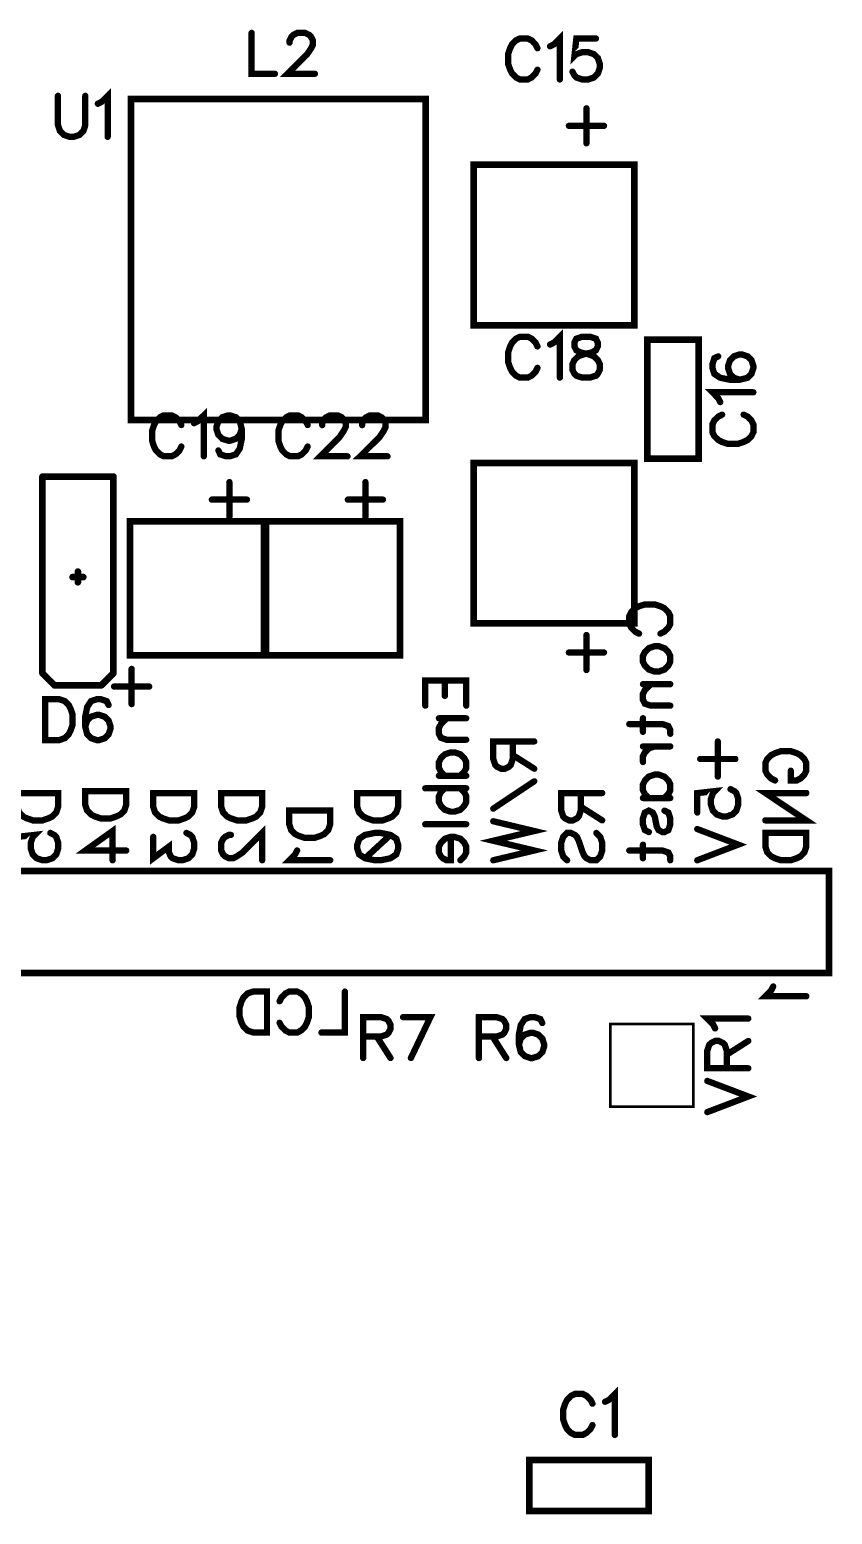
# Model space of a CAD drawing. Extents: x 0.01 to 6.15, y 0 to 8.66.
# Drawn here: x 4.879 to 6.059, y 6.451 to 8.636 of the extents above; entities that cross this region are included whole.
import ezdxf

# ---------------------------------------------------------------- set-up
doc = ezdxf.new("R2010")
doc.units = 0
doc.layers.add('Top_Silk', color=2, linetype='CONTINUOUS')

msp = doc.modelspace()

# ---------------------------------------------------------------- linework, layer by layer
at = {"layer": 'Top_Silk', "linetype": 'CONTINUOUS'}
for points, const_width in [([(5.2049, 8.6309), (5.2049, 8.5706), (5.2393, 8.5706)], 0.0093), ([(5.2608, 8.6165), (5.2608, 8.6194), (5.2636, 8.6251), (5.2665, 8.628), (5.2722, 8.6308), (5.2837, 8.6308), (5.2894, 8.628), (5.2923, 8.6251), (5.2952, 8.6194), (5.2952, 8.6137), (5.2923, 8.6079), (5.2866, 8.5993), (5.2578, 8.5706), (5.298, 8.5706)], 0.0093), ([(5.6438, 8.6111), (5.6496, 8.614), (5.6582, 8.6226), (5.6582, 8.5623)], 0.0093), ([(5.6253, 8.6083), (5.6224, 8.614), (5.6167, 8.6198), (5.611, 8.6226), (5.5995, 8.6226), (5.5937, 8.6198), (5.588, 8.614), (5.5851, 8.6083), (5.5822, 8.5997), (5.5822, 8.5853), (5.5851, 8.5767), (5.588, 8.571), (5.5937, 8.5653), (5.5995, 8.5623), (5.611, 8.5623), (5.6167, 8.5653), (5.6224, 8.571), (5.6253, 8.5767)], 0.0093), ([(5.7112, 8.6226), (5.6825, 8.6226), (5.6797, 8.5968), (5.6825, 8.5996), (5.6911, 8.6025), (5.6997, 8.6025), (5.7083, 8.5996), (5.7141, 8.5939), (5.7169, 8.5853), (5.7169, 8.5796), (5.7141, 8.571), (5.7083, 8.5652), (5.6997, 8.5623), (5.6911, 8.5623), (5.6825, 8.5652), (5.6797, 8.5681), (5.6767, 8.5738)], 0.0093), ([(4.9202, 8.5382), (4.9202, 8.4951), (4.9231, 8.4865), (4.9289, 8.4808), (4.9375, 8.4779), (4.9432, 8.4779), (4.9518, 8.4808), (4.9576, 8.4865), (4.9604, 8.4951), (4.9604, 8.5382)], 0.0093), ([(4.979, 8.5266), (4.9847, 8.5296), (4.9934, 8.5381), (4.9934, 8.4779)], 0.0093), ([(5.0277, 8.5338), (5.4608, 8.5338), (5.4608, 8.0613), (5.0277, 8.0613), (5.0277, 8.5338)], 0.0098), ([(5.6973, 8.5199), (5.6973, 8.4683)], 0.0093), ([(5.6715, 8.4941), (5.7232, 8.4941)], 0.0093), ([(5.7677, 8.4369), (5.5315, 8.4369), (5.5315, 8.2007), (5.7677, 8.2007), (5.7677, 8.4369)], 0.0098), ([(5.6439, 8.1723), (5.6496, 8.1752), (5.6582, 8.1838), (5.6582, 8.1236)], 0.0093), ([(5.6253, 8.1695), (5.6225, 8.1752), (5.6167, 8.181), (5.611, 8.1838), (5.5995, 8.1838), (5.5938, 8.181), (5.5881, 8.1752), (5.5851, 8.1695), (5.5823, 8.1609), (5.5823, 8.1465), (5.5851, 8.138), (5.5881, 8.1322), (5.5938, 8.1265), (5.5995, 8.1236), (5.611, 8.1236), (5.6167, 8.1265), (5.6225, 8.1322), (5.6253, 8.138)], 0.0093), ([(5.6911, 8.1838), (5.6825, 8.1809), (5.6796, 8.1752), (5.6796, 8.1695), (5.6825, 8.1638), (5.6882, 8.1608), (5.6997, 8.158), (5.7083, 8.1551), (5.714, 8.1494), (5.7169, 8.1437), (5.7169, 8.135), (5.714, 8.1293), (5.7112, 8.1264), (5.7026, 8.1236), (5.6911, 8.1236), (5.6825, 8.1264), (5.6796, 8.1293), (5.6768, 8.135), (5.6768, 8.1437), (5.6796, 8.1494), (5.6854, 8.1551), (5.6939, 8.158), (5.7054, 8.1608), (5.7112, 8.1638), (5.714, 8.1695), (5.714, 8.1752), (5.7112, 8.1809), (5.7026, 8.1838), (5.6911, 8.1838)], 0.0093), ([(5.8621, 8.1796), (5.787, 8.1796), (5.787, 8.0043), (5.8621, 8.0043), (5.8621, 8.1796)], 0.0098), ([(5.8911, 8.1549), (5.8854, 8.1521), (5.8826, 8.1435), (5.8826, 8.1378), (5.8854, 8.1291), (5.894, 8.1234), (5.9084, 8.1205), (5.9227, 8.1205), (5.9342, 8.1234), (5.9399, 8.1291), (5.9428, 8.1378), (5.9428, 8.1406), (5.9399, 8.1492), (5.9342, 8.1549), (5.9255, 8.1578), (5.9227, 8.1578), (5.9141, 8.1549), (5.9084, 8.1492), (5.9055, 8.1406), (5.9055, 8.1378), (5.9084, 8.1291), (5.9141, 8.1234), (5.9227, 8.1205)], 0.0093), ([(5.894, 8.0876), (5.8911, 8.0934), (5.8826, 8.102), (5.9428, 8.102)], 0.0093), ([(5.1017, 8.0538), (5.0989, 8.0595), (5.0931, 8.0652), (5.0874, 8.0681), (5.0759, 8.0681), (5.0701, 8.0652), (5.0644, 8.0595), (5.0615, 8.0538), (5.0587, 8.0452), (5.0587, 8.0308), (5.0615, 8.0222), (5.0644, 8.0164), (5.0701, 8.0107), (5.0759, 8.0078), (5.0874, 8.0078), (5.0931, 8.0107), (5.0989, 8.0164), (5.1017, 8.0222)], 0.0093), ([(5.1202, 8.0566), (5.126, 8.0595), (5.1346, 8.068), (5.1346, 8.0078)], 0.0093), ([(5.1905, 8.048), (5.1876, 8.0394), (5.1819, 8.0336), (5.1733, 8.0308), (5.1704, 8.0308), (5.1618, 8.0336), (5.1561, 8.0394), (5.1532, 8.048), (5.1532, 8.0509), (5.1561, 8.0595), (5.1618, 8.0652), (5.1704, 8.068), (5.1733, 8.068), (5.1819, 8.0652), (5.1876, 8.0595), (5.1905, 8.048), (5.1905, 8.0336), (5.1876, 8.0193), (5.1819, 8.0107), (5.1733, 8.0078), (5.1676, 8.0078), (5.1589, 8.0107), (5.1561, 8.0164)], 0.0093), ([(5.2874, 8.0538), (5.2845, 8.0595), (5.2788, 8.0652), (5.2731, 8.0681), (5.2616, 8.0681), (5.2558, 8.0652), (5.2501, 8.0595), (5.2472, 8.0538), (5.2443, 8.0452), (5.2443, 8.0308), (5.2472, 8.0222), (5.2501, 8.0164), (5.2558, 8.0107), (5.2616, 8.0078), (5.2731, 8.0078), (5.2788, 8.0107), (5.2845, 8.0164), (5.2874, 8.0222)], 0.0093), ([(5.3088, 8.0537), (5.3088, 8.0566), (5.3117, 8.0623), (5.3145, 8.0652), (5.3203, 8.068), (5.3318, 8.068), (5.3375, 8.0652), (5.3403, 8.0623), (5.3433, 8.0566), (5.3433, 8.0509), (5.3403, 8.0451), (5.3346, 8.0365), (5.3059, 8.0078), (5.3461, 8.0078)], 0.0093), ([(5.3676, 8.0537), (5.3676, 8.0566), (5.3704, 8.0623), (5.3733, 8.0652), (5.379, 8.068), (5.3905, 8.068), (5.3962, 8.0652), (5.3991, 8.0623), (5.402, 8.0566), (5.402, 8.0509), (5.3991, 8.0451), (5.3934, 8.0365), (5.3646, 8.0078), (5.4048, 8.0078)], 0.0093), ([(5.8968, 8.0691), (5.8911, 8.0662), (5.8853, 8.0605), (5.8825, 8.0547), (5.8825, 8.0433), (5.8853, 8.0375), (5.8911, 8.0318), (5.8968, 8.0289), (5.9054, 8.026), (5.9198, 8.026), (5.9284, 8.0289), (5.9342, 8.0318), (5.9399, 8.0375), (5.9428, 8.0433), (5.9428, 8.0547), (5.9399, 8.0605), (5.9342, 8.0662), (5.9284, 8.0691)], 0.0093), ([(5.5315, 7.7619), (5.7677, 7.7619), (5.7677, 7.9981), (5.5315, 7.9981), (5.5315, 7.7619)], 0.0098), ([(4.8974, 7.9779), (4.8974, 7.6886)], 0.0098), ([(4.8974, 7.9779), (5.0018, 7.9779)], 0.0098), ([(5.0018, 7.9779), (5.0018, 7.6886)], 0.0098), ([(5.1723, 7.9699), (5.1723, 7.9183)], 0.0093), ([(5.3723, 7.9699), (5.3723, 7.9183)], 0.0093), ([(5.1465, 7.9441), (5.1982, 7.9441)], 0.0093), ([(5.3465, 7.9441), (5.3982, 7.9441)], 0.0093), ([(5.223, 7.9119), (5.0262, 7.9119), (5.0262, 7.7151), (5.223, 7.7151), (5.223, 7.9119)], 0.0098), ([(5.423, 7.9119), (5.2262, 7.9119), (5.2262, 7.7151), (5.423, 7.7151), (5.423, 7.9119)], 0.0098), ([(4.9496, 7.8381), (4.9496, 7.8225)], 0.0098), ([(4.9418, 7.8301), (4.9574, 7.8301)], 0.0098), ([(5.7746, 7.7469), (5.7689, 7.7498), (5.7632, 7.7555), (5.7603, 7.7612), (5.7603, 7.7727), (5.7632, 7.7785), (5.7689, 7.7842), (5.7746, 7.7871), (5.7833, 7.7899), (5.7977, 7.7899), (5.8062, 7.7871), (5.812, 7.7842), (5.8177, 7.7785), (5.8206, 7.7727), (5.8206, 7.7612), (5.8177, 7.7555), (5.812, 7.7498), (5.8062, 7.7469)], 0.0093), ([(5.6973, 7.7449), (5.6973, 7.6933)], 0.0093), ([(5.6715, 7.7191), (5.7232, 7.7191)], 0.0093), ([(5.7804, 7.7141), (5.7833, 7.7198), (5.789, 7.7255), (5.7977, 7.7284), (5.8034, 7.7284), (5.812, 7.7255), (5.8177, 7.7198), (5.8206, 7.7141), (5.8206, 7.7054), (5.8177, 7.6997), (5.812, 7.694), (5.8034, 7.691), (5.7977, 7.691), (5.789, 7.694), (5.7833, 7.6997), (5.7804, 7.7054), (5.7804, 7.7141)], 0.0093), ([(4.8974, 7.6886), (4.9152, 7.6708)], 0.0098), ([(5.0018, 7.6886), (4.984, 7.6708)], 0.0098), ([(5.0286, 7.6949), (5.0286, 7.6432)], 0.0093), ([(4.9152, 7.6708), (4.984, 7.6708)], 0.0098), ([(5.0028, 7.669), (5.0544, 7.669)], 0.0093), ([(5.4603, 7.6409), (5.4603, 7.6781), (5.5206, 7.6781), (5.5206, 7.6409)], 0.0093), ([(5.4891, 7.6781), (5.4891, 7.6552)], 0.0093), ([(5.7804, 7.6725), (5.8206, 7.6725)], 0.0093), ([(5.7919, 7.6725), (5.7833, 7.6639), (5.7804, 7.6581), (5.7804, 7.6496), (5.7833, 7.6438), (5.7919, 7.6409), (5.8206, 7.6409)], 0.0093), ([(4.9016, 7.6504), (4.9016, 7.5901), (4.9217, 7.5901), (4.9303, 7.5931), (4.9361, 7.5988), (4.9389, 7.6045), (4.9418, 7.6131), (4.9418, 7.6275), (4.9389, 7.6361), (4.9361, 7.6418), (4.9303, 7.6476), (4.9217, 7.6504), (4.9016, 7.6504)], 0.0093), ([(4.9947, 7.6418), (4.9919, 7.6475), (4.9833, 7.6504), (4.9776, 7.6504), (4.9689, 7.6475), (4.9632, 7.6389), (4.9603, 7.6246), (4.9603, 7.6102), (4.9632, 7.5988), (4.9689, 7.593), (4.9776, 7.5901), (4.9804, 7.5901), (4.989, 7.593), (4.9947, 7.5988), (4.9976, 7.6074), (4.9976, 7.6102), (4.9947, 7.6189), (4.989, 7.6246), (4.9804, 7.6274), (4.9776, 7.6274), (4.9689, 7.6246), (4.9632, 7.6189), (4.9603, 7.6102)], 0.0093), ([(5.4804, 7.6223), (5.5206, 7.6223)], 0.0093), ([(5.4919, 7.6223), (5.4833, 7.6137), (5.4804, 7.608), (5.4804, 7.5994), (5.4833, 7.5936), (5.4919, 7.5908), (5.5206, 7.5908)], 0.0093), ([(5.7804, 7.6224), (5.7804, 7.6023)], 0.0093), ([(5.7603, 7.6138), (5.8091, 7.6138), (5.8177, 7.6109), (5.8206, 7.6052), (5.8206, 7.5995)], 0.0093), ([(5.589, 7.5883), (5.589, 7.5625), (5.5861, 7.5539), (5.5832, 7.5509), (5.5775, 7.5481), (5.5718, 7.5481), (5.5661, 7.5509), (5.5631, 7.5539), (5.5603, 7.5625), (5.5603, 7.5883), (5.6206, 7.5883)], 0.0093), ([(5.7804, 7.5809), (5.8206, 7.5809)], 0.0093), ([(5.7977, 7.5809), (5.789, 7.578), (5.7833, 7.5723), (5.7804, 7.5665), (5.7804, 7.5579)], 0.0093), ([(5.8905, 7.5882), (5.8905, 7.5365)], 0.0093), ([(5.4891, 7.5378), (5.4833, 7.5435), (5.4804, 7.5493), (5.4804, 7.5579), (5.4833, 7.5636), (5.4891, 7.5693), (5.4977, 7.5722), (5.5034, 7.5722), (5.512, 7.5693), (5.5177, 7.5636), (5.5206, 7.5579), (5.5206, 7.5493), (5.5177, 7.5435), (5.512, 7.5378)], 0.0093), ([(5.589, 7.5682), (5.6206, 7.5481)], 0.0093), ([(5.8646, 7.5624), (5.9163, 7.5624)], 0.0093), ([(5.9747, 7.5308), (5.969, 7.5337), (5.9632, 7.5395), (5.9604, 7.5452), (5.9604, 7.5566), (5.9632, 7.5624), (5.969, 7.5681), (5.9747, 7.571), (5.9833, 7.5739), (5.9977, 7.5739), (6.0063, 7.571), (6.012, 7.5681), (6.0177, 7.5624), (6.0206, 7.5566), (6.0206, 7.5452), (6.0177, 7.5395), (6.012, 7.5337), (6.0063, 7.5308), (5.9977, 7.5308), (5.9977, 7.5452)], 0.0093), ([(5.4804, 7.5378), (5.5206, 7.5378)], 0.0093), ([(5.789, 7.505), (5.7833, 7.5107), (5.7804, 7.5164), (5.7804, 7.525), (5.7833, 7.5308), (5.789, 7.5365), (5.7977, 7.5394), (5.8034, 7.5394), (5.812, 7.5365), (5.8177, 7.5308), (5.8206, 7.525), (5.8206, 7.5164), (5.8177, 7.5107), (5.812, 7.505)], 0.0093), ([(4.8602, 7.5123), (4.9205, 7.5123), (4.9205, 7.4922), (4.9176, 7.4836), (4.9119, 7.4778), (4.9061, 7.475), (4.8976, 7.4721), (4.8832, 7.4721), (4.8746, 7.475), (4.8689, 7.4778), (4.8631, 7.4836), (4.8602, 7.4922), (4.8602, 7.5123)], 0.0093), ([(4.9603, 7.5152), (5.0206, 7.5152), (5.0206, 7.4951), (5.0177, 7.4864), (5.012, 7.4807), (5.0062, 7.4778), (4.9977, 7.475), (4.9833, 7.475), (4.9747, 7.4778), (4.969, 7.4807), (4.9632, 7.4864), (4.9603, 7.4951), (4.9603, 7.5152)], 0.0093), ([(5.0603, 7.5123), (5.1206, 7.5123), (5.1206, 7.4922), (5.1176, 7.4836), (5.1119, 7.4778), (5.1062, 7.475), (5.0976, 7.4721), (5.0832, 7.4721), (5.0746, 7.475), (5.0689, 7.4778), (5.0631, 7.4836), (5.0603, 7.4922), (5.0603, 7.5123)], 0.0093), ([(5.1602, 7.5123), (5.2205, 7.5123), (5.2205, 7.4922), (5.2176, 7.4836), (5.2119, 7.4778), (5.2061, 7.475), (5.1975, 7.4721), (5.1832, 7.4721), (5.1745, 7.475), (5.1688, 7.4778), (5.1631, 7.4836), (5.1602, 7.4922), (5.1602, 7.5123)], 0.0093), ([(5.3602, 7.5123), (5.4205, 7.5123), (5.4205, 7.4922), (5.4176, 7.4836), (5.4119, 7.4778), (5.4061, 7.475), (5.3976, 7.4721), (5.3832, 7.4721), (5.3746, 7.475), (5.3689, 7.4778), (5.3631, 7.4836), (5.3602, 7.4922), (5.3602, 7.5123)], 0.0093), ([(5.4603, 7.5193), (5.5206, 7.5193)], 0.0093), ([(5.4891, 7.5193), (5.4833, 7.5135), (5.4804, 7.5078), (5.4804, 7.4992), (5.4833, 7.4935), (5.4891, 7.4877), (5.4977, 7.4849), (5.5034, 7.4849), (5.512, 7.4877), (5.5177, 7.4935), (5.5206, 7.4992), (5.5206, 7.5078), (5.5177, 7.5135), (5.512, 7.5193)], 0.0093), ([(5.6206, 7.5296), (5.5603, 7.4894)], 0.0093), ([(5.6889, 7.5123), (5.6889, 7.4865), (5.686, 7.4779), (5.6832, 7.475), (5.6775, 7.4721), (5.6717, 7.4721), (5.666, 7.475), (5.6631, 7.4779), (5.6602, 7.4865), (5.6602, 7.5123), (5.7205, 7.5123)], 0.0093), ([(5.8603, 7.4836), (5.8603, 7.5122), (5.8861, 7.5151), (5.8833, 7.5122), (5.8804, 7.5036), (5.8804, 7.4951), (5.8833, 7.4864), (5.889, 7.4807), (5.8976, 7.4778), (5.9033, 7.4778), (5.9119, 7.4807), (5.9177, 7.4864), (5.9205, 7.4951), (5.9205, 7.5036), (5.9177, 7.5122), (5.9148, 7.5151), (5.9091, 7.518)], 0.0093), ([(5.9604, 7.4721), (6.0206, 7.4721), (5.9604, 7.5123), (6.0206, 7.5123)], 0.0093), ([(5.6889, 7.4922), (5.7205, 7.4721)], 0.0093), ([(5.7804, 7.505), (5.8206, 7.505)], 0.0093), ([(5.2603, 7.4865), (5.3206, 7.4865), (5.3206, 7.4664), (5.3177, 7.4578), (5.312, 7.452), (5.3062, 7.4492), (5.2976, 7.4463), (5.2833, 7.4463), (5.2746, 7.4492), (5.2689, 7.452), (5.2632, 7.4578), (5.2603, 7.4664), (5.2603, 7.4865)], 0.0093), ([(5.5603, 7.4708), (5.6206, 7.4564), (5.5603, 7.4421), (5.6206, 7.4278), (5.5603, 7.4134)], 0.0093), ([(5.789, 7.4549), (5.7833, 7.4577), (5.7804, 7.4664), (5.7804, 7.475), (5.7833, 7.4836), (5.789, 7.4864), (5.7947, 7.4836), (5.7977, 7.4778), (5.8005, 7.4635), (5.8034, 7.4577), (5.8091, 7.4549), (5.812, 7.4549), (5.8177, 7.4577), (5.8206, 7.4664), (5.8206, 7.475), (5.8177, 7.4836), (5.812, 7.4864)], 0.0093), ([(4.8603, 7.4192), (4.8603, 7.4478), (4.8861, 7.4507), (4.8832, 7.4478), (4.8803, 7.4392), (4.8803, 7.4306), (4.8832, 7.422), (4.8889, 7.4163), (4.8976, 7.4134), (4.9033, 7.4134), (4.9119, 7.4163), (4.9177, 7.422), (4.9205, 7.4306), (4.9205, 7.4392), (4.9177, 7.4478), (4.9147, 7.4507), (4.909, 7.4536)], 0.0093), ([(5.0206, 7.4277), (4.9604, 7.4277), (5.0005, 7.4564), (5.0005, 7.4134)], 0.0093), ([(5.0603, 7.4478), (5.0603, 7.4163), (5.0833, 7.4335), (5.0833, 7.4249), (5.0861, 7.4192), (5.089, 7.4163), (5.0976, 7.4134), (5.1033, 7.4134), (5.1119, 7.4163), (5.1177, 7.422), (5.1206, 7.4306), (5.1206, 7.4393), (5.1177, 7.4478), (5.1148, 7.4507), (5.1091, 7.4536)], 0.0093), ([(5.1746, 7.4507), (5.1717, 7.4507), (5.166, 7.4478), (5.1631, 7.445), (5.1603, 7.4392), (5.1603, 7.4277), (5.1631, 7.422), (5.166, 7.4192), (5.1717, 7.4163), (5.1775, 7.4163), (5.1832, 7.4192), (5.1918, 7.4249), (5.2205, 7.4536), (5.2205, 7.4134)], 0.0093), ([(5.3603, 7.4364), (5.3632, 7.445), (5.3718, 7.4507), (5.3861, 7.4536), (5.3947, 7.4536), (5.4091, 7.4507), (5.4177, 7.445), (5.4205, 7.4364), (5.4205, 7.4306), (5.4177, 7.422), (5.4091, 7.4163), (5.3947, 7.4134), (5.3861, 7.4134), (5.3718, 7.4163), (5.3632, 7.422), (5.3603, 7.4306), (5.3603, 7.4364)], 0.0093), ([(5.3718, 7.4163), (5.4091, 7.4507)], 0.0093), ([(5.4603, 7.4664), (5.5206, 7.4664)], 0.0093), ([(5.4977, 7.4478), (5.4977, 7.4134), (5.4919, 7.4134), (5.4861, 7.4163), (5.4833, 7.4191), (5.4804, 7.4249), (5.4804, 7.4335), (5.4833, 7.4392), (5.4891, 7.445), (5.4977, 7.4478), (5.5034, 7.4478), (5.512, 7.445), (5.5177, 7.4392), (5.5206, 7.4335), (5.5206, 7.4249), (5.5177, 7.4191), (5.512, 7.4134)], 0.0093), ([(5.6688, 7.4134), (5.6631, 7.4191), (5.6602, 7.4277), (5.6602, 7.4392), (5.6631, 7.4478), (5.6688, 7.4536), (5.6745, 7.4536), (5.6803, 7.4507), (5.6832, 7.4478), (5.686, 7.4421), (5.6918, 7.4249), (5.6946, 7.4191), (5.6976, 7.4163), (5.7033, 7.4134), (5.7119, 7.4134), (5.7176, 7.4191), (5.7205, 7.4277), (5.7205, 7.4392), (5.7176, 7.4478), (5.7119, 7.4536)], 0.0093), ([(5.8603, 7.4593), (5.9205, 7.4364), (5.8603, 7.4134)], 0.0093), ([(5.9604, 7.4536), (6.0206, 7.4536), (6.0206, 7.4335), (6.0177, 7.4249), (6.012, 7.4191), (6.0063, 7.4163), (5.9977, 7.4134), (5.9833, 7.4134), (5.9747, 7.4163), (5.969, 7.4191), (5.9632, 7.4249), (5.9604, 7.4335), (5.9604, 7.4536)], 0.0093), ([(5.2718, 7.4278), (5.2689, 7.422), (5.2604, 7.4134), (5.3206, 7.4134)], 0.0093), ([(5.7603, 7.4277), (5.8091, 7.4277), (5.8177, 7.4249), (5.8206, 7.4191), (5.8206, 7.4134)], 0.0093), ([(5.7804, 7.4364), (5.7804, 7.4163)], 0.0093), ([(6.0539, 7.3978), (4.4289, 7.3978), (4.4289, 7.2477), (6.0539, 7.2477), (6.0539, 7.3978)], 0.0098), ([(5.9719, 7.2277), (5.969, 7.222), (5.9604, 7.2133), (6.0206, 7.2133)], 0.0093), ([(5.2276, 7.2202), (5.2276, 7.1599), (5.2075, 7.1599), (5.1989, 7.1629), (5.1931, 7.1686), (5.1902, 7.1743), (5.1874, 7.1829), (5.1874, 7.1973), (5.1902, 7.2059), (5.1931, 7.2116), (5.1989, 7.2174), (5.2075, 7.2202), (5.2276, 7.2202)], 0.0093), ([(5.2461, 7.2059), (5.249, 7.2116), (5.2547, 7.2174), (5.2604, 7.2202), (5.2719, 7.2202), (5.2777, 7.2174), (5.2834, 7.2116), (5.2863, 7.2059), (5.2892, 7.1973), (5.2892, 7.1829), (5.2863, 7.1743), (5.2834, 7.1686), (5.2777, 7.1629), (5.2719, 7.1599), (5.2604, 7.1599), (5.2547, 7.1629), (5.249, 7.1686), (5.2461, 7.1743)], 0.0093), ([(5.3421, 7.2202), (5.3421, 7.1599), (5.3077, 7.1599)], 0.0093), ([(5.369, 7.1539), (5.3948, 7.1539), (5.4034, 7.1568), (5.4064, 7.1597), (5.4092, 7.1654), (5.4092, 7.1712), (5.4064, 7.1769), (5.4034, 7.1798), (5.3948, 7.1826), (5.369, 7.1826), (5.369, 7.1224)], 0.0093), ([(5.4392, 7.1224), (5.4679, 7.1826), (5.4277, 7.1826)], 0.0093), ([(5.5392, 7.1539), (5.565, 7.1539), (5.5737, 7.1568), (5.5766, 7.1597), (5.5794, 7.1654), (5.5794, 7.1712), (5.5766, 7.1769), (5.5737, 7.1798), (5.565, 7.1826), (5.5392, 7.1826), (5.5392, 7.1224)], 0.0093), ([(5.6324, 7.174), (5.6295, 7.1797), (5.6209, 7.1826), (5.6152, 7.1826), (5.6066, 7.1797), (5.6008, 7.1711), (5.598, 7.1568), (5.598, 7.1425), (5.6008, 7.131), (5.6066, 7.1252), (5.6152, 7.1224), (5.6181, 7.1224), (5.6266, 7.1252), (5.6324, 7.131), (5.6352, 7.1396), (5.6352, 7.1425), (5.6324, 7.1511), (5.6266, 7.1568), (5.6181, 7.1596), (5.6152, 7.1596), (5.6066, 7.1568), (5.6008, 7.1511), (5.598, 7.1425)], 0.0093), ([(5.7326, 7.1726), (5.8546, 7.1726), (5.8546, 7.0506), (5.7326, 7.0506), (5.7326, 7.1726)], 0.0039), ([(5.8865, 7.166), (5.8836, 7.1718), (5.8751, 7.1804), (5.9353, 7.1804)], 0.0093), ([(5.3891, 7.1539), (5.4092, 7.1224)], 0.0093), ([(5.5593, 7.1539), (5.5794, 7.1224)], 0.0093), ([(5.9037, 7.1073), (5.9037, 7.1331), (5.9008, 7.1417), (5.8979, 7.1446), (5.8922, 7.1475), (5.8865, 7.1475), (5.8808, 7.1446), (5.8778, 7.1417), (5.875, 7.1331), (5.875, 7.1073), (5.9353, 7.1073)], 0.0093), ([(5.9037, 7.1274), (5.9353, 7.1475)], 0.0093), ([(5.875, 7.0428), (5.9353, 7.0658), (5.875, 7.0887)], 0.0093), ([(5.7062, 6.6138), (5.7033, 6.6195), (5.6975, 6.6253), (5.6918, 6.6281), (5.6804, 6.6281), (5.6746, 6.6253), (5.6689, 6.6195), (5.666, 6.6138), (5.6631, 6.6052), (5.6631, 6.5908), (5.666, 6.5822), (5.6689, 6.5765), (5.6746, 6.5708), (5.6804, 6.5678), (5.6918, 6.5678), (5.6975, 6.5708), (5.7033, 6.5765), (5.7062, 6.5822)], 0.0093), ([(5.7247, 6.6166), (5.7305, 6.6195), (5.7391, 6.6281), (5.7391, 6.5678)], 0.0093), ([(5.6135, 6.531), (5.7887, 6.531), (5.7887, 6.4559), (5.6135, 6.4559), (5.6135, 6.531)], 0.0098)]:
    msp.add_lwpolyline(points, dxfattribs=dict(at, const_width=const_width))
for points, const_width in [([(5.2026, 8.6309, 1), (5.2072, 8.6309, 1), (5.2026, 8.6309, 1)], 0.0046), ([(5.2584, 8.6165, 1), (5.2631, 8.6165, 1), (5.2584, 8.6165, 1)], 0.0046), ([(5.623, 8.6083, 1), (5.6276, 8.6083, 1), (5.623, 8.6083, 1)], 0.0046), ([(5.6415, 8.6111, 1), (5.6461, 8.6111, 1), (5.6415, 8.6111, 1)], 0.0046), ([(5.7088, 8.6226, 1), (5.7135, 8.6226, 1), (5.7088, 8.6226, 1)], 0.0046), ([(5.237, 8.5706, 1), (5.2416, 8.5706, 1), (5.237, 8.5706, 1)], 0.0046), ([(5.2957, 8.5706, 1), (5.3003, 8.5706, 1), (5.2957, 8.5706, 1)], 0.0046), ([(5.623, 8.5767, 1), (5.6276, 8.5767, 1), (5.623, 8.5767, 1)], 0.0046), ([(5.6559, 8.5623, 1), (5.6605, 8.5623, 1), (5.6559, 8.5623, 1)], 0.0046), ([(5.6744, 8.5738, 1), (5.6791, 8.5738, 1), (5.6744, 8.5738, 1)], 0.0046), ([(4.9179, 8.5382, 1), (4.9226, 8.5382, 1), (4.9179, 8.5382, 1)], 0.0046), ([(4.9581, 8.5382, 1), (4.9628, 8.5382, 1), (4.9581, 8.5382, 1)], 0.0046), ([(4.9766, 8.5266, 1), (4.9813, 8.5266, 1), (4.9766, 8.5266, 1)], 0.0046), ([(5.695, 8.5199, 1), (5.6996, 8.5199, 1), (5.695, 8.5199, 1)], 0.0046), ([(5.6692, 8.4941, 1), (5.6738, 8.4941, 1), (5.6692, 8.4941, 1)], 0.0046), ([(5.7209, 8.4941, 1), (5.7255, 8.4941, 1), (5.7209, 8.4941, 1)], 0.0046), ([(4.991, 8.4779, 1), (4.9957, 8.4779, 1), (4.991, 8.4779, 1)], 0.0046), ([(5.695, 8.4683, 1), (5.6996, 8.4683, 1), (5.695, 8.4683, 1)], 0.0046), ([(5.623, 8.1695, 1), (5.6276, 8.1695, 1), (5.623, 8.1695, 1)], 0.0046), ([(5.6415, 8.1723, 1), (5.6462, 8.1723, 1), (5.6415, 8.1723, 1)], 0.0046), ([(5.6888, 8.1838, 1), (5.6934, 8.1838, 1), (5.6888, 8.1838, 1)], 0.0046), ([(5.8888, 8.1549, 1), (5.8934, 8.1549, 1), (5.8888, 8.1549, 1)], 0.0046), ([(5.623, 8.138, 1), (5.6276, 8.138, 1), (5.623, 8.138, 1)], 0.0046), ([(5.6559, 8.1236, 1), (5.6606, 8.1236, 1), (5.6559, 8.1236, 1)], 0.0046), ([(5.9204, 8.1205, 1), (5.925, 8.1205, 1), (5.9204, 8.1205, 1)], 0.0046), ([(5.9405, 8.102, 1), (5.9451, 8.102, 1), (5.9405, 8.102, 1)], 0.0046), ([(5.8917, 8.0876, 1), (5.8964, 8.0876, 1), (5.8917, 8.0876, 1)], 0.0046), ([(5.1179, 8.0566, 1), (5.1226, 8.0566, 1), (5.1179, 8.0566, 1)], 0.0046), ([(5.8945, 8.0691, 1), (5.8991, 8.0691, 1), (5.8945, 8.0691, 1)], 0.0046), ([(5.9261, 8.0691, 1), (5.9307, 8.0691, 1), (5.9261, 8.0691, 1)], 0.0046), ([(5.0994, 8.0538, 1), (5.104, 8.0538, 1), (5.0994, 8.0538, 1)], 0.0046), ([(5.1882, 8.048, 1), (5.1928, 8.048, 1), (5.1882, 8.048, 1)], 0.0046), ([(5.2851, 8.0538, 1), (5.2897, 8.0538, 1), (5.2851, 8.0538, 1)], 0.0046), ([(5.3065, 8.0537, 1), (5.3112, 8.0537, 1), (5.3065, 8.0537, 1)], 0.0046), ([(5.3652, 8.0537, 1), (5.3699, 8.0537, 1), (5.3652, 8.0537, 1)], 0.0046), ([(5.0994, 8.0222, 1), (5.104, 8.0222, 1), (5.0994, 8.0222, 1)], 0.0046), ([(5.1538, 8.0164, 1), (5.1584, 8.0164, 1), (5.1538, 8.0164, 1)], 0.0046), ([(5.2851, 8.0222, 1), (5.2897, 8.0222, 1), (5.2851, 8.0222, 1)], 0.0046), ([(5.1323, 8.0078, 1), (5.137, 8.0078, 1), (5.1323, 8.0078, 1)], 0.0046), ([(5.3438, 8.0078, 1), (5.3484, 8.0078, 1), (5.3438, 8.0078, 1)], 0.0046), ([(5.4025, 8.0078, 1), (5.4071, 8.0078, 1), (5.4025, 8.0078, 1)], 0.0046), ([(4.895, 7.9779, 1), (4.8999, 7.9779, 1), (4.895, 7.9779, 1)], 0.0049), ([(4.895, 7.9779, 1), (4.8999, 7.9779, 1), (4.895, 7.9779, 1)], 0.0049), ([(4.9993, 7.9779, 1), (5.0042, 7.9779, 1), (4.9993, 7.9779, 1)], 0.0049), ([(4.9993, 7.9779, 1), (5.0042, 7.9779, 1), (4.9993, 7.9779, 1)], 0.0049), ([(5.17, 7.9699, 1), (5.1746, 7.9699, 1), (5.17, 7.9699, 1)], 0.0046), ([(5.37, 7.9699, 1), (5.3746, 7.9699, 1), (5.37, 7.9699, 1)], 0.0046), ([(5.1442, 7.9441, 1), (5.1488, 7.9441, 1), (5.1442, 7.9441, 1)], 0.0046), ([(5.1959, 7.9441, 1), (5.2005, 7.9441, 1), (5.1959, 7.9441, 1)], 0.0046), ([(5.3442, 7.9441, 1), (5.3488, 7.9441, 1), (5.3442, 7.9441, 1)], 0.0046), ([(5.3959, 7.9441, 1), (5.4005, 7.9441, 1), (5.3959, 7.9441, 1)], 0.0046), ([(5.17, 7.9183, 1), (5.1746, 7.9183, 1), (5.17, 7.9183, 1)], 0.0046), ([(5.37, 7.9183, 1), (5.3746, 7.9183, 1), (5.37, 7.9183, 1)], 0.0046), ([(4.9471, 7.8381, 1), (4.952, 7.8381, 1), (4.9471, 7.8381, 1)], 0.0049), ([(4.9393, 7.8301, 1), (4.9442, 7.8301, 1), (4.9393, 7.8301, 1)], 0.0049), ([(4.9471, 7.8225, 1), (4.952, 7.8225, 1), (4.9471, 7.8225, 1)], 0.0049), ([(4.955, 7.8301, 1), (4.9599, 7.8301, 1), (4.955, 7.8301, 1)], 0.0049), ([(5.695, 7.7449, 1), (5.6996, 7.7449, 1), (5.695, 7.7449, 1)], 0.0046), ([(5.7723, 7.7469, 1), (5.777, 7.7469, 1), (5.7723, 7.7469, 1)], 0.0046), ([(5.8039, 7.7469, 1), (5.8085, 7.7469, 1), (5.8039, 7.7469, 1)], 0.0046), ([(5.6692, 7.7191, 1), (5.6738, 7.7191, 1), (5.6692, 7.7191, 1)], 0.0046), ([(5.7209, 7.7191, 1), (5.7255, 7.7191, 1), (5.7209, 7.7191, 1)], 0.0046), ([(5.7781, 7.7141, 1), (5.7827, 7.7141, 1), (5.7781, 7.7141, 1)], 0.0046), ([(4.895, 7.6886, 1), (4.8999, 7.6886, 1), (4.895, 7.6886, 1)], 0.0049), ([(4.895, 7.6886, 1), (4.8999, 7.6886, 1), (4.895, 7.6886, 1)], 0.0049), ([(4.9993, 7.6886, 1), (5.0042, 7.6886, 1), (4.9993, 7.6886, 1)], 0.0049), ([(4.9993, 7.6886, 1), (5.0042, 7.6886, 1), (4.9993, 7.6886, 1)], 0.0049), ([(5.0262, 7.6949, 1), (5.0309, 7.6949, 1), (5.0262, 7.6949, 1)], 0.0046), ([(5.695, 7.6933, 1), (5.6996, 7.6933, 1), (5.695, 7.6933, 1)], 0.0046), ([(4.9127, 7.6708, 1), (4.9176, 7.6708, 1), (4.9127, 7.6708, 1)], 0.0049), ([(4.9127, 7.6708, 1), (4.9176, 7.6708, 1), (4.9127, 7.6708, 1)], 0.0049), ([(4.9816, 7.6708, 1), (4.9865, 7.6708, 1), (4.9816, 7.6708, 1)], 0.0049), ([(4.9816, 7.6708, 1), (4.9865, 7.6708, 1), (4.9816, 7.6708, 1)], 0.0049), ([(5.0004, 7.669, 1), (5.0051, 7.669, 1), (5.0004, 7.669, 1)], 0.0046), ([(5.0521, 7.669, 1), (5.0567, 7.669, 1), (5.0521, 7.669, 1)], 0.0046), ([(5.4867, 7.6781, 1), (5.4914, 7.6781, 1), (5.4867, 7.6781, 1)], 0.0046), ([(5.7781, 7.6725, 1), (5.7827, 7.6725, 1), (5.7781, 7.6725, 1)], 0.0046), ([(5.7896, 7.6725, 1), (5.7942, 7.6725, 1), (5.7896, 7.6725, 1)], 0.0046), ([(5.8183, 7.6725, 1), (5.8229, 7.6725, 1), (5.8183, 7.6725, 1)], 0.0046), ([(4.8993, 7.6504, 1), (4.9039, 7.6504, 1), (4.8993, 7.6504, 1)], 0.0046), ([(4.9924, 7.6418, 1), (4.997, 7.6418, 1), (4.9924, 7.6418, 1)], 0.0046), ([(5.0262, 7.6432, 1), (5.0309, 7.6432, 1), (5.0262, 7.6432, 1)], 0.0046), ([(5.4867, 7.6552, 1), (5.4914, 7.6552, 1), (5.4867, 7.6552, 1)], 0.0046), ([(5.458, 7.6409, 1), (5.4627, 7.6409, 1), (5.458, 7.6409, 1)], 0.0046), ([(5.4781, 7.6223, 1), (5.4828, 7.6223, 1), (5.4781, 7.6223, 1)], 0.0046), ([(5.4896, 7.6223, 1), (5.4942, 7.6223, 1), (5.4896, 7.6223, 1)], 0.0046), ([(5.5183, 7.6409, 1), (5.5229, 7.6409, 1), (5.5183, 7.6409, 1)], 0.0046), ([(5.5183, 7.6223, 1), (5.5229, 7.6223, 1), (5.5183, 7.6223, 1)], 0.0046), ([(5.7781, 7.6224, 1), (5.7827, 7.6224, 1), (5.7781, 7.6224, 1)], 0.0046), ([(5.8183, 7.6409, 1), (5.8229, 7.6409, 1), (5.8183, 7.6409, 1)], 0.0046), ([(4.958, 7.6102, 1), (4.9626, 7.6102, 1), (4.958, 7.6102, 1)], 0.0046), ([(5.758, 7.6138, 1), (5.7626, 7.6138, 1), (5.758, 7.6138, 1)], 0.0046), ([(5.7781, 7.6023, 1), (5.7827, 7.6023, 1), (5.7781, 7.6023, 1)], 0.0046), ([(5.8183, 7.5995, 1), (5.8229, 7.5995, 1), (5.8183, 7.5995, 1)], 0.0046), ([(5.5183, 7.5908, 1), (5.5229, 7.5908, 1), (5.5183, 7.5908, 1)], 0.0046), ([(5.5867, 7.5883, 1), (5.5913, 7.5883, 1), (5.5867, 7.5883, 1)], 0.0046), ([(5.6183, 7.5883, 1), (5.6229, 7.5883, 1), (5.6183, 7.5883, 1)], 0.0046), ([(5.7781, 7.5809, 1), (5.7827, 7.5809, 1), (5.7781, 7.5809, 1)], 0.0046), ([(5.7953, 7.5809, 1), (5.8, 7.5809, 1), (5.7953, 7.5809, 1)], 0.0046), ([(5.8183, 7.5809, 1), (5.8229, 7.5809, 1), (5.8183, 7.5809, 1)], 0.0046), ([(5.8882, 7.5882, 1), (5.8928, 7.5882, 1), (5.8882, 7.5882, 1)], 0.0046), ([(5.5867, 7.5682, 1), (5.5913, 7.5682, 1), (5.5867, 7.5682, 1)], 0.0046), ([(5.7781, 7.5579, 1), (5.7827, 7.5579, 1), (5.7781, 7.5579, 1)], 0.0046), ([(5.8623, 7.5624, 1), (5.8669, 7.5624, 1), (5.8623, 7.5624, 1)], 0.0046), ([(5.914, 7.5624, 1), (5.9186, 7.5624, 1), (5.914, 7.5624, 1)], 0.0046), ([(5.4781, 7.5378, 1), (5.4828, 7.5378, 1), (5.4781, 7.5378, 1)], 0.0046), ([(5.4867, 7.5378, 1), (5.4914, 7.5378, 1), (5.4867, 7.5378, 1)], 0.0046), ([(5.5097, 7.5378, 1), (5.5143, 7.5378, 1), (5.5097, 7.5378, 1)], 0.0046), ([(5.5183, 7.5378, 1), (5.5229, 7.5378, 1), (5.5183, 7.5378, 1)], 0.0046), ([(5.6183, 7.5481, 1), (5.6229, 7.5481, 1), (5.6183, 7.5481, 1)], 0.0046), ([(5.8882, 7.5365, 1), (5.8928, 7.5365, 1), (5.8882, 7.5365, 1)], 0.0046), ([(5.9954, 7.5452, 1), (6, 7.5452, 1), (5.9954, 7.5452, 1)], 0.0046), ([(4.958, 7.5152, 1), (4.9626, 7.5152, 1), (4.958, 7.5152, 1)], 0.0046), ([(5.058, 7.5123, 1), (5.0626, 7.5123, 1), (5.058, 7.5123, 1)], 0.0046), ([(5.1579, 7.5123, 1), (5.1625, 7.5123, 1), (5.1579, 7.5123, 1)], 0.0046), ([(5.3579, 7.5123, 1), (5.3626, 7.5123, 1), (5.3579, 7.5123, 1)], 0.0046), ([(5.458, 7.5193, 1), (5.4627, 7.5193, 1), (5.458, 7.5193, 1)], 0.0046), ([(5.4867, 7.5193, 1), (5.4914, 7.5193, 1), (5.4867, 7.5193, 1)], 0.0046), ([(5.5097, 7.5193, 1), (5.5143, 7.5193, 1), (5.5097, 7.5193, 1)], 0.0046), ([(5.5183, 7.5193, 1), (5.5229, 7.5193, 1), (5.5183, 7.5193, 1)], 0.0046), ([(5.6183, 7.5296, 1), (5.6229, 7.5296, 1), (5.6183, 7.5296, 1)], 0.0046), ([(5.6866, 7.5123, 1), (5.6913, 7.5123, 1), (5.6866, 7.5123, 1)], 0.0046), ([(5.7182, 7.5123, 1), (5.7228, 7.5123, 1), (5.7182, 7.5123, 1)], 0.0046), ([(5.9068, 7.518, 1), (5.9114, 7.518, 1), (5.9068, 7.518, 1)], 0.0046), ([(5.9724, 7.5308, 1), (5.977, 7.5308, 1), (5.9724, 7.5308, 1)], 0.0046), ([(6.0183, 7.5123, 1), (6.023, 7.5123, 1), (6.0183, 7.5123, 1)], 0.0046), ([(5.558, 7.4894, 1), (5.5627, 7.4894, 1), (5.558, 7.4894, 1)], 0.0046), ([(5.6866, 7.4922, 1), (5.6913, 7.4922, 1), (5.6866, 7.4922, 1)], 0.0046), ([(5.7781, 7.505, 1), (5.7827, 7.505, 1), (5.7781, 7.505, 1)], 0.0046), ([(5.7867, 7.505, 1), (5.7914, 7.505, 1), (5.7867, 7.505, 1)], 0.0046), ([(5.8097, 7.505, 1), (5.8143, 7.505, 1), (5.8097, 7.505, 1)], 0.0046), ([(5.8183, 7.505, 1), (5.8229, 7.505, 1), (5.8183, 7.505, 1)], 0.0046), ([(5.258, 7.4865, 1), (5.2626, 7.4865, 1), (5.258, 7.4865, 1)], 0.0046), ([(5.558, 7.4708, 1), (5.5626, 7.4708, 1), (5.558, 7.4708, 1)], 0.0046), ([(5.7182, 7.4721, 1), (5.7228, 7.4721, 1), (5.7182, 7.4721, 1)], 0.0046), ([(5.8097, 7.4864, 1), (5.8143, 7.4864, 1), (5.8097, 7.4864, 1)], 0.0046), ([(5.858, 7.4836, 1), (5.8626, 7.4836, 1), (5.858, 7.4836, 1)], 0.0046), ([(5.958, 7.4721, 1), (5.9627, 7.4721, 1), (5.958, 7.4721, 1)], 0.0046), ([(4.9067, 7.4536, 1), (4.9114, 7.4536, 1), (4.9067, 7.4536, 1)], 0.0046), ([(5.058, 7.4478, 1), (5.0627, 7.4478, 1), (5.058, 7.4478, 1)], 0.0046), ([(5.1068, 7.4536, 1), (5.1114, 7.4536, 1), (5.1068, 7.4536, 1)], 0.0046), ([(5.1723, 7.4507, 1), (5.1769, 7.4507, 1), (5.1723, 7.4507, 1)], 0.0046), ([(5.4067, 7.4507, 1), (5.4114, 7.4507, 1), (5.4067, 7.4507, 1)], 0.0046), ([(5.458, 7.4664, 1), (5.4627, 7.4664, 1), (5.458, 7.4664, 1)], 0.0046), ([(5.4954, 7.4478, 1), (5.5, 7.4478, 1), (5.4954, 7.4478, 1)], 0.0046), ([(5.5183, 7.4664, 1), (5.5229, 7.4664, 1), (5.5183, 7.4664, 1)], 0.0046), ([(5.7096, 7.4536, 1), (5.7142, 7.4536, 1), (5.7096, 7.4536, 1)], 0.0046), ([(5.7867, 7.4549, 1), (5.7914, 7.4549, 1), (5.7867, 7.4549, 1)], 0.0046), ([(5.8579, 7.4593, 1), (5.8626, 7.4593, 1), (5.8579, 7.4593, 1)], 0.0046), ([(5.958, 7.4536, 1), (5.9627, 7.4536, 1), (5.958, 7.4536, 1)], 0.0046), ([(5.0183, 7.4277, 1), (5.0229, 7.4277, 1), (5.0183, 7.4277, 1)], 0.0046), ([(5.2695, 7.4278, 1), (5.2742, 7.4278, 1), (5.2695, 7.4278, 1)], 0.0046), ([(5.358, 7.4364, 1), (5.3626, 7.4364, 1), (5.358, 7.4364, 1)], 0.0046), ([(5.758, 7.4277, 1), (5.7626, 7.4277, 1), (5.758, 7.4277, 1)], 0.0046), ([(5.7781, 7.4364, 1), (5.7827, 7.4364, 1), (5.7781, 7.4364, 1)], 0.0046), ([(4.9982, 7.4134, 1), (5.0028, 7.4134, 1), (4.9982, 7.4134, 1)], 0.0046), ([(5.2182, 7.4134, 1), (5.2228, 7.4134, 1), (5.2182, 7.4134, 1)], 0.0046), ([(5.3183, 7.4134, 1), (5.3229, 7.4134, 1), (5.3183, 7.4134, 1)], 0.0046), ([(5.3695, 7.4163, 1), (5.3741, 7.4163, 1), (5.3695, 7.4163, 1)], 0.0046), ([(5.5097, 7.4134, 1), (5.5143, 7.4134, 1), (5.5097, 7.4134, 1)], 0.0046), ([(5.558, 7.4134, 1), (5.5626, 7.4134, 1), (5.558, 7.4134, 1)], 0.0046), ([(5.6665, 7.4134, 1), (5.6712, 7.4134, 1), (5.6665, 7.4134, 1)], 0.0046), ([(5.7781, 7.4163, 1), (5.7827, 7.4163, 1), (5.7781, 7.4163, 1)], 0.0046), ([(5.8183, 7.4134, 1), (5.8229, 7.4134, 1), (5.8183, 7.4134, 1)], 0.0046), ([(5.8579, 7.4134, 1), (5.8626, 7.4134, 1), (5.8579, 7.4134, 1)], 0.0046), ([(5.9696, 7.2277, 1), (5.9742, 7.2277, 1), (5.9696, 7.2277, 1)], 0.0046), ([(5.2253, 7.2202, 1), (5.2299, 7.2202, 1), (5.2253, 7.2202, 1)], 0.0046), ([(5.2438, 7.2059, 1), (5.2484, 7.2059, 1), (5.2438, 7.2059, 1)], 0.0046), ([(5.3398, 7.2202, 1), (5.3444, 7.2202, 1), (5.3398, 7.2202, 1)], 0.0046), ([(6.0183, 7.2133, 1), (6.023, 7.2133, 1), (6.0183, 7.2133, 1)], 0.0046), ([(5.4254, 7.1826, 1), (5.4301, 7.1826, 1), (5.4254, 7.1826, 1)], 0.0046), ([(5.2438, 7.1743, 1), (5.2484, 7.1743, 1), (5.2438, 7.1743, 1)], 0.0046), ([(5.6301, 7.174, 1), (5.6347, 7.174, 1), (5.6301, 7.174, 1)], 0.0046), ([(5.8842, 7.166, 1), (5.8888, 7.166, 1), (5.8842, 7.166, 1)], 0.0046), ([(5.933, 7.1804, 1), (5.9376, 7.1804, 1), (5.933, 7.1804, 1)], 0.0046), ([(5.3054, 7.1599, 1), (5.31, 7.1599, 1), (5.3054, 7.1599, 1)], 0.0046), ([(5.3667, 7.1539, 1), (5.3713, 7.1539, 1), (5.3667, 7.1539, 1)], 0.0046), ([(5.3868, 7.1539, 1), (5.3914, 7.1539, 1), (5.3868, 7.1539, 1)], 0.0046), ([(5.5369, 7.1539, 1), (5.5416, 7.1539, 1), (5.5369, 7.1539, 1)], 0.0046), ([(5.557, 7.1539, 1), (5.5617, 7.1539, 1), (5.557, 7.1539, 1)], 0.0046), ([(5.5956, 7.1425, 1), (5.6003, 7.1425, 1), (5.5956, 7.1425, 1)], 0.0046), ([(5.933, 7.1475, 1), (5.9376, 7.1475, 1), (5.933, 7.1475, 1)], 0.0046), ([(5.3667, 7.1224, 1), (5.3713, 7.1224, 1), (5.3667, 7.1224, 1)], 0.0046), ([(5.4069, 7.1224, 1), (5.4115, 7.1224, 1), (5.4069, 7.1224, 1)], 0.0046), ([(5.4369, 7.1224, 1), (5.4415, 7.1224, 1), (5.4369, 7.1224, 1)], 0.0046), ([(5.5369, 7.1224, 1), (5.5416, 7.1224, 1), (5.5369, 7.1224, 1)], 0.0046), ([(5.5771, 7.1224, 1), (5.5818, 7.1224, 1), (5.5771, 7.1224, 1)], 0.0046), ([(5.9014, 7.1274, 1), (5.906, 7.1274, 1), (5.9014, 7.1274, 1)], 0.0046), ([(5.9014, 7.1073, 1), (5.906, 7.1073, 1), (5.9014, 7.1073, 1)], 0.0046), ([(5.933, 7.1073, 1), (5.9376, 7.1073, 1), (5.933, 7.1073, 1)], 0.0046), ([(5.8727, 7.0887, 1), (5.8773, 7.0887, 1), (5.8727, 7.0887, 1)], 0.0046), ([(5.8727, 7.0428, 1), (5.8773, 7.0428, 1), (5.8727, 7.0428, 1)], 0.0046), ([(5.7224, 6.6166, 1), (5.727, 6.6166, 1), (5.7224, 6.6166, 1)], 0.0046), ([(5.7038, 6.6138, 1), (5.7085, 6.6138, 1), (5.7038, 6.6138, 1)], 0.0046), ([(5.7038, 6.5822, 1), (5.7085, 6.5822, 1), (5.7038, 6.5822, 1)], 0.0046), ([(5.7368, 6.5678, 1), (5.7414, 6.5678, 1), (5.7368, 6.5678, 1)], 0.0046)]:
    msp.add_lwpolyline(points, format="xyb", dxfattribs=dict(at, const_width=const_width))

doc.saveas('drawing.dxf')
